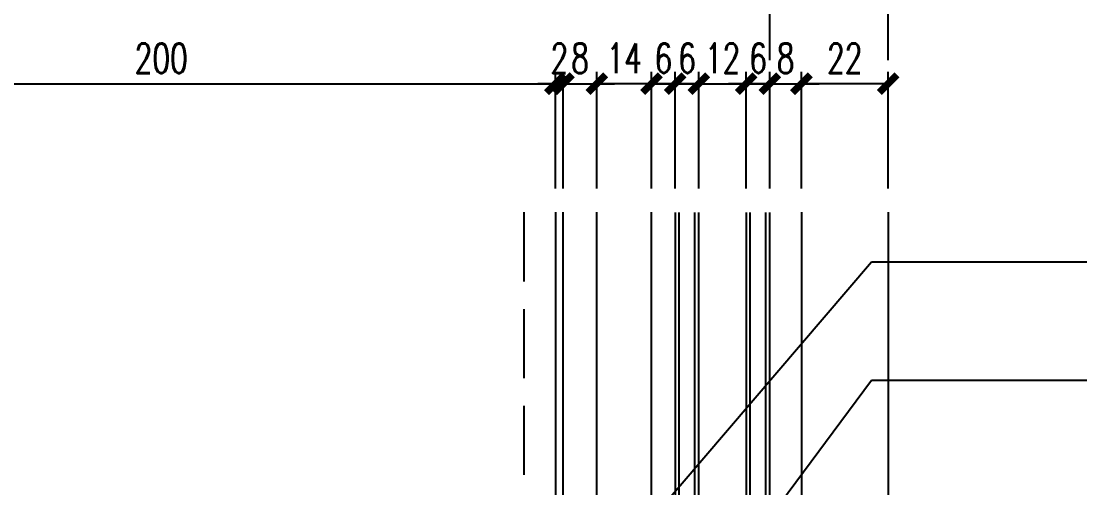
# Model space of a CAD drawing. Extents: x -160106 to 966792, y -663931 to 1550022.
# Drawn here: x -49790 to -49519.7, y -85847.8 to -85729.6 of the extents above; entities that cross this region are included whole.
import ezdxf

# ---------------------------------------------------------------- set-up
doc = ezdxf.new("R2010")
doc.units = 0
doc.linetypes.add('ZN-DASH', pattern=[0.35, 0.25, -0.1])
for name, color, linetype in [('!ZN1-填充-8', 8, 'Continuous'), ('!ZN1-标注-173', 173, 'Continuous'), ('!ZN3-玻璃幕墙-4', 4, 'Continuous'), ('!ZN4-辅助材料-1', 1, 'Continuous'), ('!ZN5-钢材投影-40', 40, 'Continuous'), ('!ZN5-铝材投影-112', 112, 'Continuous'), ('!ZN6-虚线-8', 8, 'ZN-DASH'), ('DIM', 173, 'Continuous')]:
    doc.layers.add(name, color=color, linetype=linetype)
doc.styles.add('DHTEXT-1', font='ROMANS.shx', dxfattribs={"width": 0.7, "bigfont": 'CHINESE.shx'})
doc.styles.add('ZNDimTStyle', font='ROMANS.shx', dxfattribs={"width": 0.7, "bigfont": 'CHINESE.shx'})
doc.dimstyles.new('ZN3', dxfattribs={"dimscale": 3, "dimtxt": 2.5, "dimasz": 1.5, "dimexe": 1, "dimexo": 2, "dimgap": 0.9, "dimtad": 1, "dimdec": 0, "dimdsep": 46, "dimtxsty": 'DHTEXT-1', "dimblk": 'ARCHTICK', "dimcen": 2.5, "dimclrd": 173, "dimclre": 173, "dimclrt": 7, "dimazin": 2, "dimtfac": 1, "dimtix": 1, "dimtmove": 2, "dimatfit": 3, "dimfxl": 0, "dimarcsym": 0})
doc.dimstyles.new('ZN机械-3', dxfattribs={"dimscale": 3, "dimtxt": 2.5, "dimasz": 1.5, "dimexe": 1, "dimexo": 2, "dimgap": 0.9, "dimtad": 1, "dimdec": 0, "dimzin": 0, "dimdsep": 46, "dimtxsty": 'ZNDimTStyle', "dimcen": 2.5, "dimdle": 1, "dimclrd": 173, "dimclre": 173, "dimclrt": 7, "dimazin": 2, "dimtfac": 1, "dimtdec": 4, "dimtix": 1, "dimtmove": 2, "dimatfit": 3, "dimfxl": 0, "dimfrac": 2, "dimtolj": 1, "dimtzin": 0, "dimarcsym": 0})

# ---------------------------------------------------------------- blocks, each defined once
blk = doc.blocks.new('*U972')
at = {"layer": '!ZN1-填充-8'}
h = blk.add_hatch(dxfattribs=at)
h.set_pattern_fill('ANSI37', color=256, scale=0.5, style=0)
h.set_pattern_definition([(45, (6, 0), (-1.12253, 1.12253), []), (135, (6, 0), (-1.12253, -1.12253), [])])
h.paths.add_polyline_path([(0, 5), (0, 19), (1, 18), (14, 18), (14, 17.75), (12, 15.75), (12, 8.25), (14, 6.25), (14, 6), (1, 6)])
h = blk.add_hatch(dxfattribs=at)
h.set_pattern_fill('DOTS', color=8, style=0)
h.set_pattern_definition([(0, (6, 0), (0.79375, 1.5875), [0, -1.5875])])
h.paths.add_polyline_path([(13, 15.34), (13, 8.66), (14.41, 7.25), (17.8, 7.25), (17.8, 16.75), (14.41, 16.75)])
for points in [[(18.75, 18), (14, 18), (14, 17.75), (18.75, 17.75)], [(18.75, 6.25), (14, 6.25), (14, 6), (18.75, 6)]]:
    blk.add_hatch(color=256, dxfattribs=at).paths.add_polyline_path(points)
for p, q in [((0, 23), (174.59, 23)), ((0, 19), (174.59, 19)), ((0, 5), (174.59, 5)), ((0, 1), (174.59, 1))]:
    blk.add_line(p, q, dxfattribs=at)
at = {"layer": '!ZN3-玻璃幕墙-4'}
for points in [[(174.59, 24), (1, 24), (0, 23), (0, 19), (1, 18), (174.59, 18)], [(174.59, 6), (1, 6), (0, 5), (0, 1), (1, 0), (174.59, 0)]]:
    blk.add_lwpolyline(points, dxfattribs=at)
at = {"layer": '!ZN4-辅助材料-1'}
for points in [[(0, 5), (0, 19), (1, 18), (14, 18), (14, 17.75), (12, 15.75), (12, 8.25), (12, 8.25), (14, 6.25), (14, 6), (1, 6), (0, 5)], [(12, 15.75), (12, 8.25), (14, 6.25), (19, 6.25), (19, 17.75), (14, 17.75)], [(13, 15.34), (13, 8.66), (14.41, 7.25), (17.8, 7.25), (17.8, 16.75), (14.41, 16.75)], [(18.75, 18), (14, 18), (14, 17.75), (18.75, 17.75)], [(18.75, 6.25), (14, 6.25), (14, 6), (18.75, 6)]]:
    blk.add_lwpolyline(points, close=True, dxfattribs=at)
blk.add_lwpolyline([(18.4, 17.75), (18.4, 17.65), (14.04, 17.65), (12.1, 15.71), (12.1, 8.29), (14.04, 6.35), (18.4, 6.35), (18.4, 6.25), (18.4, 6.35)], dxfattribs=at)
at = {"layer": 'Defpoints', "color": 250}
for p in [(0, 24), (0, 18), (0, 6), (12, 6), (0, 0)]:
    blk.add_point(p, dxfattribs=at)
blk = doc.blocks.new('_ArchTick')
at = {"color": 0, "linetype": 'ByBlock', "const_width": 0.4}
blk.add_lwpolyline([(-0.5, -0.5), (0.5, 0.5)], dxfattribs=at)
blk = doc.blocks.new('*D1140')
at = {"layer": 'Defpoints', "color": 0, "ltscale": 30, "transparency": 16777216}
for p in [(-49606.1, -85745.42), (-49606.1, -85778.02), (-49600.1, -85778.02)]:
    blk.add_point(p, dxfattribs=at)
at = {"layer": 'DIM', "color": 173, "linetype": 'ByBlock', "lineweight": -2, "ltscale": 30, "transparency": 16777216}
for p, q in [((-49606.1, -85772.02), (-49606.1, -85742.42)), ((-49600.1, -85772.02), (-49600.1, -85742.42)), ((-49606.1, -85745.42), (-49610.6, -85745.42)), ((-49600.1, -85745.42), (-49606.1, -85745.42)), ((-49600.1, -85745.42), (-49595.6, -85745.42))]:
    blk.add_line(p, q, dxfattribs=at)
at = {"layer": 'DIM', "color": 173, "lineweight": -2, "ltscale": 30, "transparency": 16777216, "xscale": 4.5, "yscale": 4.5, "zscale": 4.5}
blk.add_blockref('_ArchTick', (-49606.1, -85745.42), dxfattribs=at)
at = {"layer": 'DIM', "color": 173, "lineweight": -2, "ltscale": 30, "transparency": 16777216, "xscale": 4.5, "yscale": 4.5, "zscale": 4.5, "rotation": 180}
blk.add_blockref('_ArchTick', (-49600.1, -85745.42), dxfattribs=at)
at = {"layer": 'DIM', "color": 7, "ltscale": 30, "transparency": 16777216, "insert": (-49603.1, -85738.97), "char_height": 7.5, "attachment_point": 5, "style": 'DHTEXT-1'}
blk.add_mtext('6', dxfattribs=at)
blk = doc.blocks.new('*D1141')
at = {"layer": 'Defpoints', "color": 0, "ltscale": 30, "transparency": 16777216}
for p in [(-49606.1, -85745.42), (-49618.1, -85778.02), (-49606.1, -85778.02)]:
    blk.add_point(p, dxfattribs=at)
at = {"layer": 'DIM', "color": 173, "linetype": 'ByBlock', "lineweight": -2, "ltscale": 30, "transparency": 16777216}
for p, q in [((-49618.1, -85772.02), (-49618.1, -85742.42)), ((-49606.1, -85772.02), (-49606.1, -85742.42)), ((-49618.1, -85745.42), (-49622.6, -85745.42)), ((-49618.1, -85745.42), (-49606.1, -85745.42)), ((-49606.1, -85745.42), (-49601.6, -85745.42))]:
    blk.add_line(p, q, dxfattribs=at)
at = {"layer": 'DIM', "color": 173, "lineweight": -2, "ltscale": 30, "transparency": 16777216, "xscale": 4.5, "yscale": 4.5, "zscale": 4.5}
blk.add_blockref('_ArchTick', (-49618.1, -85745.42), dxfattribs=at)
at = {"layer": 'DIM', "color": 173, "lineweight": -2, "ltscale": 30, "transparency": 16777216, "xscale": 4.5, "yscale": 4.5, "zscale": 4.5, "rotation": 180}
blk.add_blockref('_ArchTick', (-49606.1, -85745.42), dxfattribs=at)
at = {"layer": 'DIM', "color": 7, "ltscale": 30, "transparency": 16777216, "insert": (-49612.1, -85738.97), "char_height": 7.5, "attachment_point": 5, "style": 'DHTEXT-1'}
blk.add_mtext('12', dxfattribs=at)
blk = doc.blocks.new('*D1142')
at = {"layer": 'Defpoints', "color": 0, "ltscale": 30, "transparency": 16777216}
for p in [(-49624.1, -85745.42), (-49624.1, -85778.02), (-49618.1, -85778.02)]:
    blk.add_point(p, dxfattribs=at)
at = {"layer": 'DIM', "color": 173, "linetype": 'ByBlock', "lineweight": -2, "ltscale": 30, "transparency": 16777216}
for p, q in [((-49624.1, -85772.02), (-49624.1, -85742.42)), ((-49618.1, -85772.02), (-49618.1, -85742.42)), ((-49624.1, -85745.42), (-49628.6, -85745.42)), ((-49618.1, -85745.42), (-49624.1, -85745.42)), ((-49618.1, -85745.42), (-49613.6, -85745.42))]:
    blk.add_line(p, q, dxfattribs=at)
at = {"layer": 'DIM', "color": 173, "lineweight": -2, "ltscale": 30, "transparency": 16777216, "xscale": 4.5, "yscale": 4.5, "zscale": 4.5}
blk.add_blockref('_ArchTick', (-49624.1, -85745.42), dxfattribs=at)
at = {"layer": 'DIM', "color": 173, "lineweight": -2, "ltscale": 30, "transparency": 16777216, "xscale": 4.5, "yscale": 4.5, "zscale": 4.5, "rotation": 180}
blk.add_blockref('_ArchTick', (-49618.1, -85745.42), dxfattribs=at)
at = {"layer": 'DIM', "color": 7, "ltscale": 30, "transparency": 16777216, "insert": (-49621.1, -85738.97), "char_height": 7.5, "attachment_point": 5, "style": 'DHTEXT-1'}
blk.add_mtext('6', dxfattribs=at)
blk = doc.blocks.new('*D1143')
at = {"layer": 'Defpoints', "color": 0, "ltscale": 30, "transparency": 16777216}
for p in [(-49624.1, -85745.42), (-49630.1, -85778.02), (-49624.1, -85778.02)]:
    blk.add_point(p, dxfattribs=at)
at = {"layer": 'DIM', "color": 173, "linetype": 'ByBlock', "lineweight": -2, "ltscale": 30, "transparency": 16777216}
for p, q in [((-49630.1, -85772.02), (-49630.1, -85742.42)), ((-49624.1, -85772.02), (-49624.1, -85742.42)), ((-49630.1, -85745.42), (-49634.6, -85745.42)), ((-49630.1, -85745.42), (-49624.1, -85745.42)), ((-49624.1, -85745.42), (-49619.6, -85745.42))]:
    blk.add_line(p, q, dxfattribs=at)
at = {"layer": 'DIM', "color": 173, "lineweight": -2, "ltscale": 30, "transparency": 16777216, "xscale": 4.5, "yscale": 4.5, "zscale": 4.5}
blk.add_blockref('_ArchTick', (-49630.1, -85745.42), dxfattribs=at)
at = {"layer": 'DIM', "color": 173, "lineweight": -2, "ltscale": 30, "transparency": 16777216, "xscale": 4.5, "yscale": 4.5, "zscale": 4.5, "rotation": 180}
blk.add_blockref('_ArchTick', (-49624.1, -85745.42), dxfattribs=at)
at = {"layer": 'DIM', "color": 7, "ltscale": 30, "transparency": 16777216, "insert": (-49627.1, -85738.97), "char_height": 7.5, "attachment_point": 5, "style": 'DHTEXT-1'}
blk.add_mtext('6', dxfattribs=at)
blk = doc.blocks.new('*D1144')
at = {"layer": 'Defpoints', "color": 0, "ltscale": 30, "transparency": 16777216}
for p in [(-49644, -85745.42), (-49644, -85778.02), (-49630.1, -85778.02)]:
    blk.add_point(p, dxfattribs=at)
at = {"layer": 'DIM', "color": 173, "linetype": 'ByBlock', "lineweight": -2, "ltscale": 30, "transparency": 16777216}
for p, q in [((-49644, -85772.02), (-49644, -85742.42)), ((-49630.1, -85772.02), (-49630.1, -85742.42)), ((-49630.1, -85745.42), (-49644, -85745.42))]:
    blk.add_line(p, q, dxfattribs=at)
at = {"layer": 'DIM', "color": 173, "lineweight": -2, "ltscale": 30, "transparency": 16777216, "xscale": 4.5, "yscale": 4.5, "zscale": 4.5, "rotation": 180}
blk.add_blockref('_ArchTick', (-49644, -85745.42), dxfattribs=at)
at = {"layer": 'DIM', "color": 173, "lineweight": -2, "ltscale": 30, "transparency": 16777216, "xscale": 4.5, "yscale": 4.5, "zscale": 4.5}
blk.add_blockref('_ArchTick', (-49630.1, -85745.42), dxfattribs=at)
at = {"layer": 'DIM', "color": 7, "ltscale": 30, "transparency": 16777216, "insert": (-49637.05, -85738.97), "char_height": 7.5, "attachment_point": 5, "style": 'DHTEXT-1'}
blk.add_mtext('14', dxfattribs=at)
blk = doc.blocks.new('*D1145')
at = {"layer": 'Defpoints', "color": 0, "ltscale": 30, "transparency": 16777216}
for p in [(-49644, -85745.42), (-49652.5, -85778.02), (-49644, -85778.02)]:
    blk.add_point(p, dxfattribs=at)
at = {"layer": 'DIM', "color": 173, "linetype": 'ByBlock', "lineweight": -2, "ltscale": 30, "transparency": 16777216}
for p, q in [((-49652.5, -85772.02), (-49652.5, -85742.42)), ((-49644, -85772.02), (-49644, -85742.42)), ((-49652.5, -85745.42), (-49657, -85745.42)), ((-49652.5, -85745.42), (-49644, -85745.42)), ((-49644, -85745.42), (-49639.5, -85745.42))]:
    blk.add_line(p, q, dxfattribs=at)
at = {"layer": 'DIM', "color": 173, "lineweight": -2, "ltscale": 30, "transparency": 16777216, "xscale": 4.5, "yscale": 4.5, "zscale": 4.5}
blk.add_blockref('_ArchTick', (-49652.5, -85745.42), dxfattribs=at)
at = {"layer": 'DIM', "color": 173, "lineweight": -2, "ltscale": 30, "transparency": 16777216, "xscale": 4.5, "yscale": 4.5, "zscale": 4.5, "rotation": 180}
blk.add_blockref('_ArchTick', (-49644, -85745.42), dxfattribs=at)
at = {"layer": 'DIM', "color": 7, "ltscale": 30, "transparency": 16777216, "insert": (-49648.25, -85738.97), "char_height": 7.5, "attachment_point": 5, "style": 'DHTEXT-1'}
blk.add_mtext('8', dxfattribs=at)
blk = doc.blocks.new('*D1146')
at = {"layer": 'Defpoints', "color": 0, "ltscale": 30, "transparency": 16777216}
for p in [(-49654.5, -85745.42), (-49654.5, -85778.02), (-49652.5, -85778.02)]:
    blk.add_point(p, dxfattribs=at)
at = {"layer": 'DIM', "color": 173, "linetype": 'ByBlock', "lineweight": -2, "ltscale": 30, "transparency": 16777216}
for p, q in [((-49654.5, -85772.02), (-49654.5, -85742.42)), ((-49652.5, -85772.02), (-49652.5, -85742.42)), ((-49654.5, -85745.42), (-49659, -85745.42)), ((-49652.5, -85745.42), (-49654.5, -85745.42)), ((-49652.5, -85745.42), (-49648, -85745.42))]:
    blk.add_line(p, q, dxfattribs=at)
at = {"layer": 'DIM', "color": 173, "lineweight": -2, "ltscale": 30, "transparency": 16777216, "xscale": 4.5, "yscale": 4.5, "zscale": 4.5}
blk.add_blockref('_ArchTick', (-49654.5, -85745.42), dxfattribs=at)
at = {"layer": 'DIM', "color": 173, "lineweight": -2, "ltscale": 30, "transparency": 16777216, "xscale": 4.5, "yscale": 4.5, "zscale": 4.5, "rotation": 180}
blk.add_blockref('_ArchTick', (-49652.5, -85745.42), dxfattribs=at)
at = {"layer": 'DIM', "color": 7, "ltscale": 30, "transparency": 16777216, "insert": (-49653.5, -85738.97), "char_height": 7.5, "attachment_point": 5, "style": 'DHTEXT-1'}
blk.add_mtext('2', dxfattribs=at)
blk = doc.blocks.new('*D1147')
at = {"layer": 'Defpoints', "color": 0, "ltscale": 30, "transparency": 16777216}
for p in [(-49592.1, -85745.42), (-49600.1, -85778.02), (-49592.1, -85778.02)]:
    blk.add_point(p, dxfattribs=at)
at = {"layer": 'DIM', "color": 173, "linetype": 'ByBlock', "lineweight": -2, "ltscale": 30, "transparency": 16777216}
for p, q in [((-49600.1, -85772.02), (-49600.1, -85742.42)), ((-49592.1, -85772.02), (-49592.1, -85742.42)), ((-49600.1, -85745.42), (-49604.6, -85745.42)), ((-49600.1, -85745.42), (-49592.1, -85745.42)), ((-49592.1, -85745.42), (-49587.6, -85745.42))]:
    blk.add_line(p, q, dxfattribs=at)
at = {"layer": 'DIM', "color": 173, "lineweight": -2, "ltscale": 30, "transparency": 16777216, "xscale": 4.5, "yscale": 4.5, "zscale": 4.5}
blk.add_blockref('_ArchTick', (-49600.1, -85745.42), dxfattribs=at)
at = {"layer": 'DIM', "color": 173, "lineweight": -2, "ltscale": 30, "transparency": 16777216, "xscale": 4.5, "yscale": 4.5, "zscale": 4.5, "rotation": 180}
blk.add_blockref('_ArchTick', (-49592.1, -85745.42), dxfattribs=at)
at = {"layer": 'DIM', "color": 7, "ltscale": 30, "transparency": 16777216, "insert": (-49596.1, -85738.97), "char_height": 7.5, "attachment_point": 5, "style": 'DHTEXT-1'}
blk.add_mtext('8', dxfattribs=at)
blk = doc.blocks.new('*D1148')
at = {"layer": 'Defpoints', "color": 0, "ltscale": 30, "transparency": 16777216}
for p in [(-49592.1, -85745.42), (-49592.1, -85778.02), (-49570.1, -85778.02)]:
    blk.add_point(p, dxfattribs=at)
at = {"layer": 'DIM', "color": 173, "linetype": 'ByBlock', "lineweight": -2, "ltscale": 30, "transparency": 16777216}
for p, q in [((-49592.1, -85772.02), (-49592.1, -85742.42)), ((-49570.1, -85772.02), (-49570.1, -85742.42)), ((-49570.1, -85745.42), (-49592.1, -85745.42))]:
    blk.add_line(p, q, dxfattribs=at)
at = {"layer": 'DIM', "color": 173, "lineweight": -2, "ltscale": 30, "transparency": 16777216, "xscale": 4.5, "yscale": 4.5, "zscale": 4.5, "rotation": 180}
blk.add_blockref('_ArchTick', (-49592.1, -85745.42), dxfattribs=at)
at = {"layer": 'DIM', "color": 173, "lineweight": -2, "ltscale": 30, "transparency": 16777216, "xscale": 4.5, "yscale": 4.5, "zscale": 4.5}
blk.add_blockref('_ArchTick', (-49570.1, -85745.42), dxfattribs=at)
at = {"layer": 'DIM', "color": 7, "ltscale": 30, "transparency": 16777216, "insert": (-49581.1, -85738.97), "char_height": 7.5, "attachment_point": 5, "style": 'DHTEXT-1'}
blk.add_mtext('22', dxfattribs=at)
blk = doc.blocks.new('*D1149')
at = {"layer": 'Defpoints', "color": 0, "ltscale": 30, "transparency": 16777216}
for p in [(-49854.5, -85712.82), (-49854.5, -85745.42), (-49600.1, -85745.42)]:
    blk.add_point(p, dxfattribs=at)
at = {"layer": 'DIM', "color": 173, "linetype": 'ByBlock', "lineweight": -2, "ltscale": 30, "transparency": 16777216}
for p, q in [((-49854.5, -85739.42), (-49854.5, -85709.82)), ((-49600.1, -85739.42), (-49600.1, -85709.82)), ((-49600.1, -85712.82), (-49854.5, -85712.82))]:
    blk.add_line(p, q, dxfattribs=at)
at = {"layer": 'DIM', "color": 173, "lineweight": -2, "ltscale": 30, "transparency": 16777216, "xscale": 4.5, "yscale": 4.5, "zscale": 4.5, "rotation": 180}
blk.add_blockref('_ArchTick', (-49854.5, -85712.82), dxfattribs=at)
at = {"layer": 'DIM', "color": 173, "lineweight": -2, "ltscale": 30, "transparency": 16777216, "xscale": 4.5, "yscale": 4.5, "zscale": 4.5}
blk.add_blockref('_ArchTick', (-49600.1, -85712.82), dxfattribs=at)
at = {"layer": 'DIM', "color": 7, "ltscale": 30, "transparency": 16777216, "insert": (-49727.3, -85706.37), "char_height": 7.5, "attachment_point": 5, "style": 'DHTEXT-1'}
blk.add_mtext('254', dxfattribs=at)
blk = doc.blocks.new('*D1150')
at = {"layer": 'Defpoints', "color": 0, "ltscale": 30, "transparency": 16777216}
for p in [(-49570.1, -85712.82), (-49600.1, -85745.42), (-49570.1, -85745.42)]:
    blk.add_point(p, dxfattribs=at)
at = {"layer": 'DIM', "color": 173, "linetype": 'ByBlock', "lineweight": -2, "ltscale": 30, "transparency": 16777216}
for p, q in [((-49600.1, -85739.42), (-49600.1, -85709.82)), ((-49570.1, -85739.42), (-49570.1, -85709.82)), ((-49600.1, -85712.82), (-49570.1, -85712.82))]:
    blk.add_line(p, q, dxfattribs=at)
at = {"layer": 'DIM', "color": 173, "lineweight": -2, "ltscale": 30, "transparency": 16777216, "xscale": 4.5, "yscale": 4.5, "zscale": 4.5, "rotation": 180}
blk.add_blockref('_ArchTick', (-49600.1, -85712.82), dxfattribs=at)
at = {"layer": 'DIM', "color": 173, "lineweight": -2, "ltscale": 30, "transparency": 16777216, "xscale": 4.5, "yscale": 4.5, "zscale": 4.5}
blk.add_blockref('_ArchTick', (-49570.1, -85712.82), dxfattribs=at)
at = {"layer": 'DIM', "color": 7, "ltscale": 30, "transparency": 16777216, "insert": (-49585.1, -85706.37), "char_height": 7.5, "attachment_point": 5, "style": 'DHTEXT-1'}
blk.add_mtext('30', dxfattribs=at)
blk = doc.blocks.new('*D1151')
at = {"layer": 'Defpoints', "color": 0, "ltscale": 30, "transparency": 16777216}
for p in [(-49654.5, -85745.42), (-49854.5, -85778.02), (-49654.5, -85778.02)]:
    blk.add_point(p, dxfattribs=at)
at = {"layer": 'DIM', "color": 173, "linetype": 'ByBlock', "lineweight": -2, "ltscale": 30, "transparency": 16777216}
for p, q in [((-49854.5, -85772.02), (-49854.5, -85742.42)), ((-49654.5, -85772.02), (-49654.5, -85742.42)), ((-49854.5, -85745.42), (-49654.5, -85745.42))]:
    blk.add_line(p, q, dxfattribs=at)
at = {"layer": 'DIM', "color": 173, "lineweight": -2, "ltscale": 30, "transparency": 16777216, "xscale": 4.5, "yscale": 4.5, "zscale": 4.5, "rotation": 180}
blk.add_blockref('_ArchTick', (-49854.5, -85745.42), dxfattribs=at)
at = {"layer": 'DIM', "color": 173, "lineweight": -2, "ltscale": 30, "transparency": 16777216, "xscale": 4.5, "yscale": 4.5, "zscale": 4.5}
blk.add_blockref('_ArchTick', (-49654.5, -85745.42), dxfattribs=at)
at = {"layer": 'DIM', "color": 7, "ltscale": 30, "transparency": 16777216, "insert": (-49754.5, -85738.97), "char_height": 7.5, "attachment_point": 5, "style": 'DHTEXT-1'}
blk.add_mtext('200', dxfattribs=at)

msp = doc.modelspace()

# ---------------------------------------------------------------- linework, layer by layer
at = {"layer": '!ZN5-钢材投影-40', "ltscale": 0.3}
msp.add_line((-49654.5, -85778.02), (-49654.5, -86261.84), dxfattribs=at)
at = {"layer": '!ZN5-铝材投影-112'}
for p, q in [((-49652.5, -85920.62), (-49652.5, -85778.02)), ((-49644, -85920.62), (-49644, -85778.02)), ((-49630.1, -85920.62), (-49630.1, -85778.02)), ((-49592.1, -85778.02), (-49592.1, -86261.84)), ((-49570.1, -85778.02), (-49570.1, -86261.84))]:
    msp.add_line(p, q, dxfattribs=at)
at = {"layer": '!ZN6-虚线-8', "color": 8, "linetype": 'ZN-DASH', "ltscale": 70}
msp.add_line((-49662.5, -85778.02), (-49662.5, -86261.84), dxfattribs=at)

# ---------------------------------------------------------------- block references
at = {"layer": '!ZN3-玻璃幕墙-4', "rotation": 90.00000000000001}
msp.add_blockref('*U972', (-49600.1, -85952.62), dxfattribs=at)

# ---------------------------------------------------------------- dimensions: what is measured, and where the dimension line sits
at = {"layer": 'DIM', "ltscale": 30}
for base, p1, p2, picture, middle in [((-49854.5, -85712.82), (-49600.1, -85745.42), (-49854.5, -85745.42), '*D1149', (-49727.3, -85706.37)), ((-49570.1, -85712.82), (-49600.1, -85745.42), (-49570.1, -85745.42), '*D1150', (-49585.1, -85706.37)), ((-49654.5, -85745.42), (-49854.5, -85778.02), (-49654.5, -85778.02), '*D1151', (-49754.5, -85738.97)), ((-49654.5, -85745.42), (-49652.5, -85778.02), (-49654.5, -85778.02), '*D1146', (-49653.5, -85738.97)), ((-49644.0031, -85745.4208), (-49652.503, -85778.0224), (-49644.0031, -85778.0224), '*D1145', (-49648.253, -85738.9708)), ((-49644, -85745.42), (-49630.1, -85778.02), (-49644, -85778.02), '*D1144', (-49637.05, -85738.97)), ((-49624.1, -85745.42), (-49630.1, -85778.02), (-49624.1, -85778.02), '*D1143', (-49627.1, -85738.97)), ((-49624.1, -85745.42), (-49618.1, -85778.02), (-49624.1, -85778.02), '*D1142', (-49621.1, -85738.97)), ((-49606.1, -85745.42), (-49618.1, -85778.02), (-49606.1, -85778.02), '*D1141', (-49612.1, -85738.97)), ((-49606.1, -85745.42), (-49600.1, -85778.02), (-49606.1, -85778.02), '*D1140', (-49603.1, -85738.97)), ((-49592.1, -85745.42), (-49600.1, -85778.02), (-49592.1, -85778.02), '*D1147', (-49596.1, -85738.97)), ((-49592.1, -85745.42), (-49570.1, -85778.02), (-49592.1, -85778.02), '*D1148', (-49581.1, -85738.97))]:
    dim = msp.add_linear_dim(base=base, p1=p1, p2=p2, dimstyle='ZN3', dxfattribs=at)
    dim.commit()
    dim.dimension.update_dxf_attribs({"geometry": picture, "text_midpoint": middle})

# ---------------------------------------------------------------- leaders
at = {"layer": '!ZN1-标注-173'}
for points in [[(-49685.75, -85920.62), (-49574.32, -85790.58), (-49519.72, -85790.58)], [(-49654.5, -85928.26), (-49574.32, -85820.58), (-49519.72, -85820.58)]]:
    msp.add_leader(points, dimstyle='ZN机械-3', dxfattribs=at)

doc.saveas('drawing.dxf')
